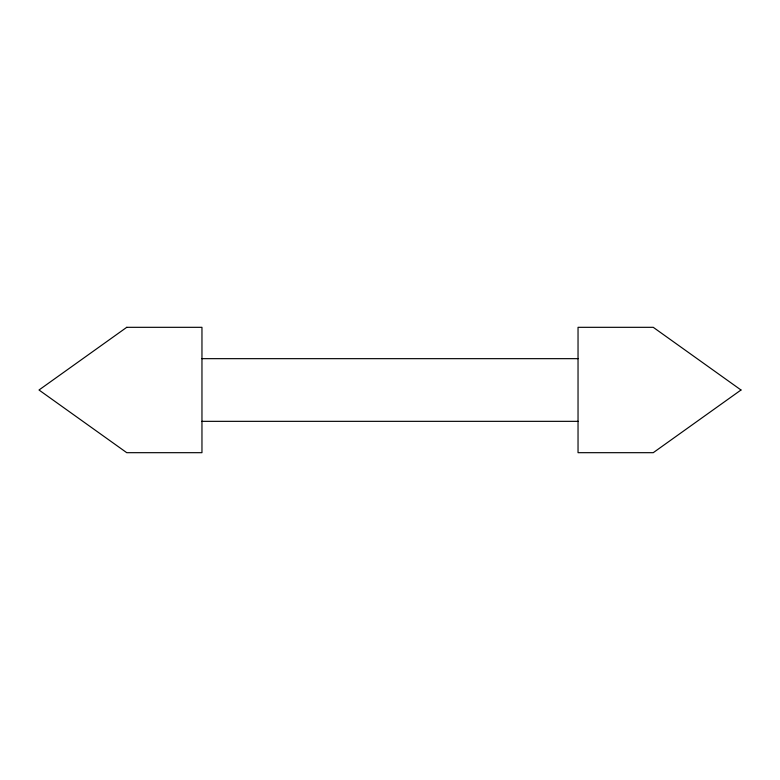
<?xml version="1.0" encoding="UTF-8"?>
<svg xmlns="http://www.w3.org/2000/svg" width="780" height="780" viewBox="0 0 780 780"><rect width="100%" height="100%" fill="white"/><g stroke="black" fill="none" stroke-linecap="round" stroke-linejoin="round"><path stroke-width="1.17" d="M201.961 358.663L578.038 358.663M201.961 421.337L578.038 421.337M126.75 327.317L39 390L126.75 452.683L201.961 452.683L201.961 327.317L126.75 327.317M741 390L653.25 452.683L578.038 452.683L578.038 327.317L653.25 327.317L741 390"/></g></svg>
